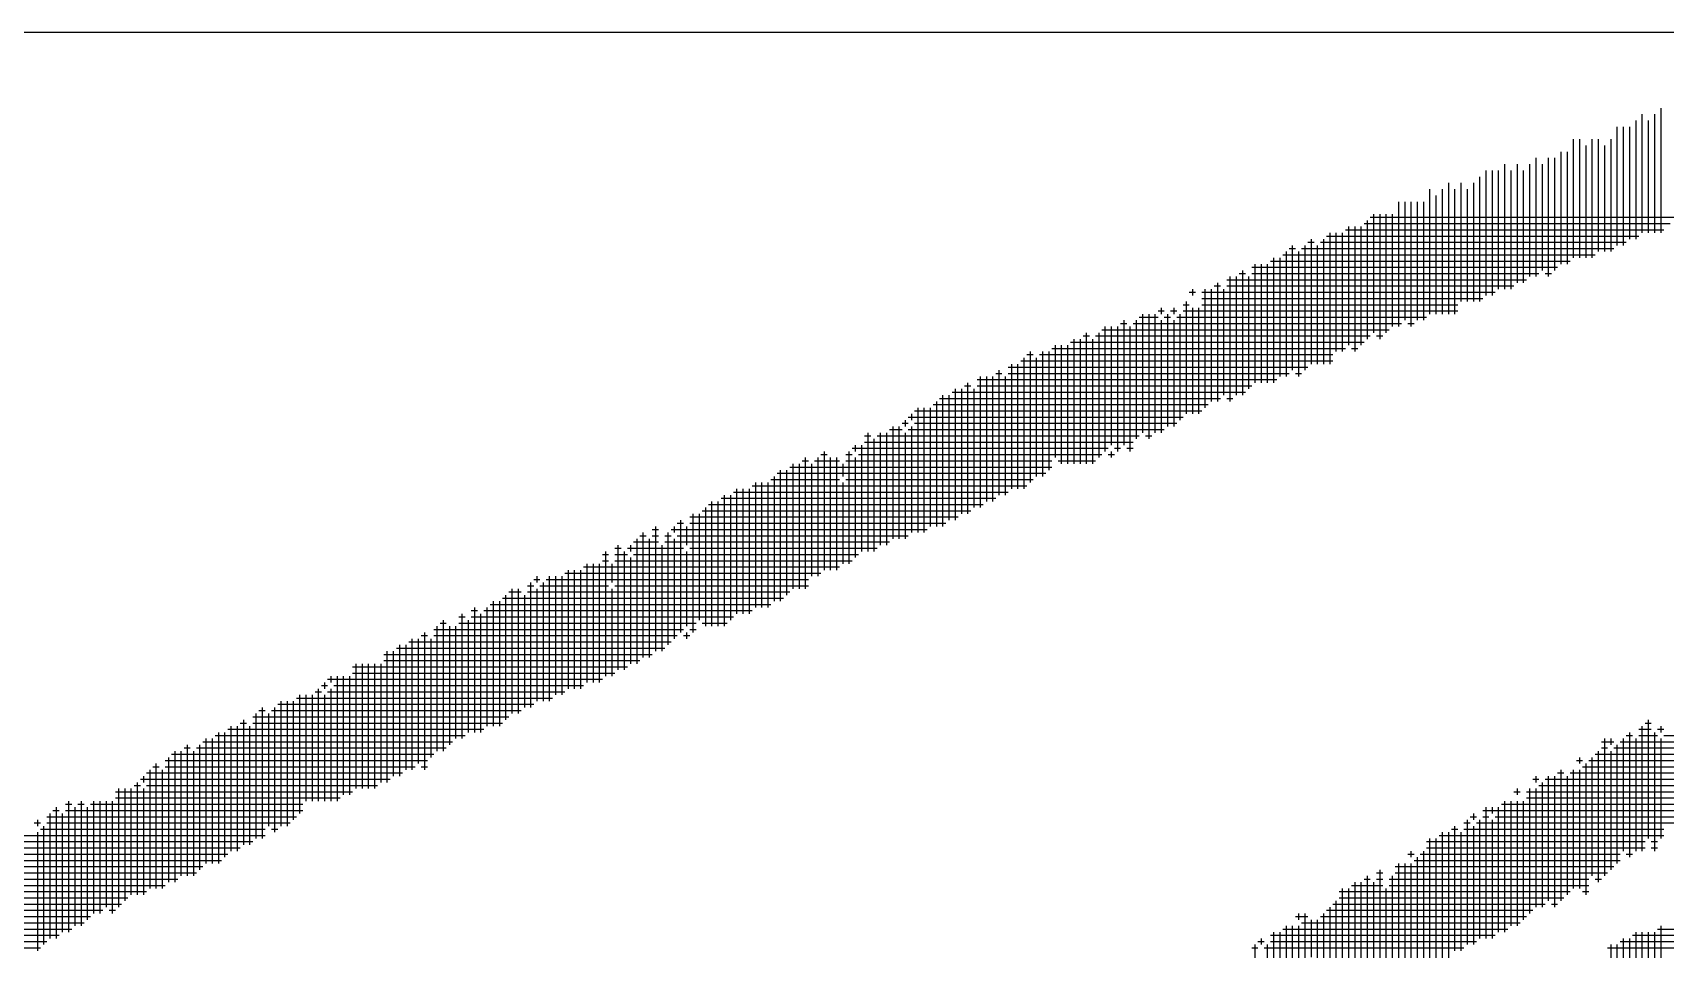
# Model space of a CAD drawing. Header units: feet. Extents: x 0 to 252300, y 0 to 178200.
# Drawn here: x 171608 to 172218, y 9257 to 9600 of the extents above; entities that cross this region are included whole.
import ezdxf
from ezdxf.enums import TextEntityAlignment as Align

# ---------------------------------------------------------------- set-up
doc = ezdxf.new("R2010")
doc.units = ezdxf.units.FT
doc.header["$LTSCALE"] = 3000
doc.header["$MEASUREMENT"] = 0
for name, color, linetype in [('CX-BORD', 3, 'CONTINUOUS'), ('CX-BORD-LIN1', 4, 'CONTINUOUS'), ('CX-BORD-LIN2', 3, 'CONTINUOUS'), ('CX-BORD-TEX2', 7, 'CONTINUOUS'), ('CX-BORD-TEX3', 6, 'CONTINUOUS')]:
    doc.layers.add(name, color=color, linetype=linetype)
doc.styles.add('TB_TEXT', font='')
doc.styles.add('TB_WBTXT', font='')
doc.styles.add('TB_WMTXT', font='')
doc.styles.get('TB_TEXT').set_extended_font_data('DotumChe')
doc.styles.get('TB_WBTXT').set_extended_font_data('Dotum')
doc.styles.get('TB_WMTXT').set_extended_font_data('DotumChe')

# ---------------------------------------------------------------- blocks, each defined once
blk = doc.blocks.new('CXBLKA1')
at = {"layer": 'CX-BORD-LIN2'}
blk.add_lwpolyline([(558, 12), (270, 12)], dxfattribs=at)
at = {"layer": 'CX-BORD-LIN1', "style": 'TB_TEXT'}
for tag, p in [('TR_RCON5', (342.3033, 33)), ('TR_RCON4', (342.3033, 27)), ('TR_RCON3', (342.3033, 21)), ('TR_RCON2', (342.3033, 15)), ('TR_RCON1', (342.3033, 9))]:
    blk.add_attdef(tag, text='', height=3.5, dxfattribs=at).set_placement(p, align=Align.MIDDLE_LEFT)
for tag, height, p in [('TR_DGN5', 3.5, (451.1185, 33)), ('TR_CHK5', 3.5, (491.1185, 33)), ('TR_RDAT5', 3.5, (317.5, 33)), ('TR_APP5', 3.5, (531.1185, 33)), ('TR_RNUM5', 3, (285.1051, 32.6366)), ('TR_DGN4', 3.5, (451.1185, 27)), ('TR_CHK4', 3.5, (491.1185, 27)), ('TR_RDAT4', 3.5, (317.5, 27)), ('TR_APP4', 3.5, (531.1185, 27)), ('TR_RNUM4', 3, (285.1051, 26.6366)), ('TR_DGN3', 3.5, (451.1185, 21)), ('TR_CHK3', 3.5, (491.1185, 21)), ('TR_RDAT3', 3.5, (317.5, 21)), ('TR_APP3', 3.5, (531.1185, 21)), ('TR_RNUM3', 3, (285.1051, 20.6366)), ('TR_DGN2', 3.5, (451.1185, 15)), ('TR_CHK2', 3.5, (491.1185, 15)), ('TR_RDAT2', 3.5, (317.5, 15)), ('TR_APP2', 3.5, (531.1185, 15)), ('TR_RNUM2', 3, (285.1051, 14.6366)), ('TR_DGN1', 3.5, (451.1185, 9)), ('TR_CHK1', 3.5, (491.1185, 9)), ('TR_RDAT1', 3.5, (317.5, 9)), ('TR_APP1', 3.5, (531.1185, 9)), ('TR_RNUM1', 3, (285.1051, 8.6366))]:
    blk.add_attdef(tag, text='', height=height, dxfattribs=at).set_placement(p, align=Align.MIDDLE_CENTER)
at = {"layer": 'CX-BORD-LIN2', "style": 'TB_TEXT'}
blk.add_attdef('TD_VERSION', text='', height=3, rotation=90, dxfattribs=at).set_placement((800.5, 48.0149), align=Align.MIDDLE_CENTER)
at = {"layer": 'CX-BORD-TEX2', "style": 'TB_WMTXT'}
for tag, height, p in [('TB_CNAME', 5, (15.3448, 531.8324)), ('TB_CSCOP', 4, (16.6346, 523.8324))]:
    blk.add_attdef(tag, text='', height=height, dxfattribs=at).set_placement(p, align=Align.BOTTOM_LEFT)
at = {"layer": 'CX-BORD-TEX2', "style": 'TB_WBTXT'}
for tag, height, p in [('TB_MTITIL', 10, (398, 533.3264)), ('TB_STITL', 7, (398, 518.3264))]:
    blk.add_attdef(tag, text='', height=height, dxfattribs=at).set_placement(p, align=Align.MIDDLE_CENTER)
at = {"layer": 'CX-BORD-TEX3', "style": 'TB_TEXT'}
for tag, height, p in [('TD_LNDST', 4.5, (215, 31.5)), ('TD_DSECT', 4.5, (605.5, 31.5)), ('TD_DDIST', 4.5, (654.5, 31.5)), ('TD_DNAME_TOP', 4.5, (755, 27.957)), ('TD_CSECT', 4.5, (605.5, 22.5)), ('TD_CDIST', 4.5, (654.5, 22.5)), ('TD_DNAME_MAIN', 4.5, (755, 21.4731)), ('TD_DNAME_BOT', 3, (755, 15.2489)), ('TD_HSCAL', 4.5, (620.8841, 13.7484)), ('TD_VSCAL', 4.5, (656.8615, 13.7484)), ('TD_CCOMP', 4.5, (215, 13.5927)), ('TD_CSTEP', 4.5, (250.744, 5.125)), ('TD_FIELD', 4.5, (180, 5.125)), ('TD_DWGNO', 4.5, (755, 5.0017)), ('TD_DWGCODE', 4.5, (637, 4.7908))]:
    blk.add_attdef(tag, text='', height=height, dxfattribs=at).set_placement(p, align=Align.MIDDLE_CENTER)
for tag, height, width, p in [('TD_DCOMP', 4.5, 0.95, (215, 22.5875)), ('TD_CNAME', 5, 0.78, (65, 7.5956))]:
    blk.add_attdef(tag, text='', height=height, dxfattribs=dict(at, width=width)).set_placement(p, align=Align.MIDDLE_CENTER)

msp = doc.modelspace()

# ---------------------------------------------------------------- linework, layer by layer
at = {"layer": 'CX-BORD-TEX2'}
for p, q in [((172216.06, 9571.83), (172216.06, 9525.18)), ((172206.73, 9567.17), (172206.73, 9522.84)), ((172209.06, 9569.5), (172209.06, 9525.18)), ((172211.39, 9567.17), (172211.39, 9525.18)), ((172213.72, 9569.5), (172213.72, 9525.18)), ((172183.4, 9560.17), (172183.4, 9515.85)), ((172185.73, 9560.17), (172185.73, 9515.85)), ((172190.4, 9560.17), (172190.4, 9515.85)), ((172192.73, 9560.17), (172192.73, 9518.18)), ((172197.4, 9560.17), (172197.4, 9518.18)), ((172199.73, 9564.83), (172199.73, 9520.51)), ((172202.06, 9564.83), (172202.06, 9520.51)), ((172204.39, 9564.83), (172204.39, 9522.84)), ((172169.4, 9553.17), (172169.4, 9508.85)), ((172174.07, 9553.17), (172174.07, 9508.85)), ((172176.4, 9553.17), (172176.4, 9511.18)), ((172178.73, 9555.5), (172178.73, 9513.51)), ((172181.07, 9555.5), (172181.07, 9513.51)), ((172188.06, 9557.84), (172188.06, 9515.85)), ((172195.06, 9557.84), (172195.06, 9518.18)), ((172150.74, 9548.5), (172150.74, 9501.85)), ((172153.07, 9548.5), (172153.07, 9501.85)), ((172155.4, 9548.5), (172155.4, 9504.18)), ((172157.74, 9550.84), (172157.74, 9504.18)), ((172160.07, 9548.5), (172160.07, 9504.18)), ((172162.4, 9550.84), (172162.4, 9506.51)), ((172164.74, 9548.5), (172164.74, 9506.51)), ((172167.07, 9550.84), (172167.07, 9508.85)), ((172171.73, 9550.84), (172171.73, 9511.18)), ((172129.74, 9541.51), (172129.74, 9494.85)), ((172134.41, 9541.51), (172134.41, 9494.85)), ((172136.74, 9543.84), (172136.74, 9494.85)), ((172139.08, 9541.51), (172139.08, 9494.85)), ((172141.41, 9543.84), (172141.41, 9499.52)), ((172143.74, 9541.51), (172143.74, 9499.52)), ((172146.07, 9543.84), (172146.07, 9499.52)), ((172148.41, 9546.17), (172148.41, 9499.52)), ((172118.08, 9536.84), (172118.08, 9490.18)), ((172120.41, 9536.84), (172120.41, 9492.52)), ((172122.75, 9536.84), (172122.75, 9490.18)), ((172125.08, 9536.84), (172125.08, 9492.52)), ((172127.41, 9536.84), (172127.41, 9492.52)), ((172132.08, 9539.17), (172132.08, 9494.85)), ((172105.25, 9528.68), (172219.56, 9528.68)), ((172106.42, 9529.84), (172106.42, 9485.52)), ((172107.58, 9531.01), (172228.89, 9531.01)), ((172108.75, 9532.17), (172108.75, 9487.85)), ((172111.08, 9532.17), (172111.08, 9485.52)), ((172113.41, 9532.17), (172113.41, 9487.85)), ((172115.75, 9532.17), (172115.75, 9490.18)), ((172085.42, 9522.84), (172085.42, 9476.19)), ((172090.09, 9522.84), (172090.09, 9476.19)), ((172091.25, 9524.01), (172207.89, 9524.01)), ((172092.42, 9525.18), (172092.42, 9476.19)), ((172094.75, 9525.18), (172094.75, 9480.85)), ((172097.08, 9525.18), (172097.08, 9480.85)), ((172098.25, 9526.34), (172217.22, 9526.34)), ((172099.42, 9527.51), (172099.42, 9483.19)), ((172101.75, 9527.51), (172101.75, 9480.85)), ((172104.08, 9527.51), (172104.08, 9483.19)), ((172074.92, 9517.01), (172191.56, 9517.01)), ((172076.09, 9518.18), (172076.09, 9471.52)), ((172077.26, 9519.34), (172079.59, 9519.34)), ((172078.42, 9520.51), (172078.42, 9473.85)), ((172080.76, 9518.18), (172080.76, 9471.52)), ((172081.92, 9519.34), (172198.56, 9519.34)), ((172083.09, 9520.51), (172083.09, 9473.85)), ((172084.25, 9521.68), (172086.59, 9521.68)), ((172087.75, 9520.51), (172087.75, 9476.19)), ((172088.92, 9521.68), (172203.23, 9521.68)), ((172059.76, 9511.18), (172059.76, 9464.52)), ((172063.26, 9512.35), (172177.57, 9512.35)), ((172064.43, 9513.51), (172064.43, 9469.19)), ((172066.76, 9513.51), (172066.76, 9469.19)), ((172069.09, 9513.51), (172069.09, 9469.19)), ((172070.26, 9514.68), (172182.23, 9514.68)), ((172071.42, 9515.85), (172071.42, 9469.19)), ((172073.76, 9515.85), (172073.76, 9471.52)), ((172049.26, 9505.35), (172051.6, 9505.35)), ((172050.43, 9506.51), (172050.43, 9462.19)), ((172053.93, 9507.68), (172165.9, 9507.68)), ((172053.93, 9505.35), (172161.24, 9505.35)), ((172055.09, 9508.85), (172055.09, 9462.19)), ((172057.43, 9508.85), (172057.43, 9464.52)), ((172058.59, 9510.01), (172060.93, 9510.01)), ((172062.09, 9508.85), (172062.09, 9466.86)), ((172063.26, 9510.01), (172170.57, 9510.01)), ((172172.9, 9510.01), (172175.23, 9510.01)), ((172037.6, 9498.35), (172039.93, 9498.35)), ((172038.76, 9499.52), (172038.76, 9457.53)), ((172039.93, 9503.01), (172042.26, 9503.01)), ((172041.1, 9504.18), (172041.1, 9501.85)), ((172044.6, 9503.01), (172154.24, 9503.01)), ((172044.6, 9500.68), (172149.57, 9500.68)), ((172044.6, 9498.35), (172140.24, 9498.35)), ((172045.76, 9504.18), (172045.76, 9459.86)), ((172048.1, 9504.18), (172048.1, 9462.19)), ((172052.76, 9504.18), (172052.76, 9464.52)), ((172015.44, 9492.52), (172015.44, 9445.86)), ((172020.1, 9492.52), (172020.1, 9448.19)), ((172021.27, 9493.68), (172028.27, 9493.68)), ((172022.44, 9494.85), (172022.44, 9450.53)), ((172024.77, 9494.85), (172024.77, 9448.19)), ((172027.1, 9494.85), (172027.1, 9450.53)), ((172028.27, 9496.02), (172030.6, 9496.02)), ((172029.43, 9497.18), (172029.43, 9494.85)), ((172029.43, 9492.52), (172029.43, 9450.53)), ((172030.6, 9493.68), (172032.93, 9493.68)), ((172031.77, 9494.85), (172031.77, 9452.86)), ((172032.93, 9496.02), (172035.27, 9496.02)), ((172034.1, 9497.18), (172034.1, 9494.85)), ((172034.1, 9492.52), (172034.1, 9452.86)), ((172035.27, 9493.68), (172128.58, 9493.68)), ((172036.43, 9494.85), (172036.43, 9455.19)), ((172037.6, 9496.02), (172140.24, 9496.02)), ((172041.1, 9497.18), (172041.1, 9457.53)), ((172043.43, 9497.18), (172043.43, 9457.53)), ((172000.27, 9486.69), (172002.61, 9486.69)), ((172001.44, 9487.85), (172001.44, 9438.86)), ((172004.94, 9486.69), (172107.58, 9486.69)), ((172006.11, 9487.85), (172006.11, 9441.2)), ((172007.27, 9489.02), (172114.58, 9489.02)), ((172008.44, 9490.18), (172008.44, 9443.53)), ((172010.77, 9490.18), (172010.77, 9445.86)), ((172013.1, 9490.18), (172013.1, 9443.53)), ((172014.27, 9491.35), (172016.6, 9491.35)), ((172017.77, 9490.18), (172017.77, 9443.53)), ((172018.94, 9491.35), (172119.25, 9491.35)), ((172109.92, 9486.69), (172112.25, 9486.69)), ((172121.58, 9491.35), (172123.91, 9491.35)), ((171980.44, 9480.85), (171980.44, 9431.86)), ((171985.11, 9480.85), (171985.11, 9434.2)), ((171987.44, 9480.85), (171987.44, 9436.53)), ((171988.61, 9482.02), (172098.25, 9482.02)), ((171989.78, 9483.19), (171989.78, 9441.2)), ((171992.11, 9483.19), (171992.11, 9438.86)), ((171994.44, 9483.19), (171994.44, 9438.86)), ((171995.61, 9484.35), (172105.25, 9484.35)), ((171996.77, 9485.52), (171996.77, 9438.86)), ((171999.11, 9485.52), (171999.11, 9438.86)), ((172003.77, 9485.52), (172003.77, 9438.86)), ((172100.58, 9482.02), (172102.92, 9482.02)), ((171968.78, 9473.85), (171968.78, 9427.2)), ((171972.28, 9475.02), (172084.25, 9475.02)), ((171973.45, 9476.19), (171973.45, 9429.53)), ((171975.78, 9476.19), (171975.78, 9429.53)), ((171976.95, 9477.35), (172093.59, 9477.35)), ((171978.11, 9478.52), (171978.11, 9429.53)), ((171979.28, 9479.69), (171981.61, 9479.69)), ((171982.78, 9478.52), (171982.78, 9434.2)), ((171983.94, 9479.69), (172093.59, 9479.69)), ((171955.95, 9468.02), (171958.28, 9468.02)), ((171957.12, 9469.19), (171957.12, 9420.2)), ((171960.62, 9470.36), (172072.59, 9470.36)), ((171960.62, 9468.02), (172063.26, 9468.02)), ((171961.78, 9471.52), (171961.78, 9422.53)), ((171964.12, 9471.52), (171964.12, 9424.87)), ((171966.45, 9471.52), (171966.45, 9424.87)), ((171967.61, 9472.69), (171969.95, 9472.69)), ((171971.11, 9471.52), (171971.11, 9427.2)), ((171972.28, 9472.69), (172077.26, 9472.69)), ((172079.59, 9472.69), (172081.92, 9472.69)), ((171945.45, 9462.19), (171945.45, 9415.53)), ((171946.62, 9463.36), (172051.6, 9463.36)), ((171947.79, 9464.52), (171947.79, 9415.53)), ((171950.12, 9464.52), (171950.12, 9417.87)), ((171951.28, 9465.69), (172060.93, 9465.69)), ((171952.45, 9466.86), (171952.45, 9417.87)), ((171954.78, 9466.86), (171954.78, 9420.2)), ((171959.45, 9466.86), (171959.45, 9422.53)), ((172053.93, 9463.36), (172056.26, 9463.36)), ((171934.96, 9456.36), (172037.6, 9456.36)), ((171936.12, 9457.53), (171936.12, 9455.19)), ((171937.29, 9458.69), (172044.6, 9458.69)), ((171938.45, 9459.86), (171938.45, 9413.2)), ((171940.79, 9459.86), (171940.79, 9413.2)), ((171943.12, 9459.86), (171943.12, 9415.53)), ((171944.29, 9461.02), (172046.93, 9461.02)), ((171918.63, 9449.36), (171920.96, 9449.36)), ((171919.79, 9450.53), (171919.79, 9406.2)), ((171923.29, 9449.36), (172021.27, 9449.36)), ((171924.46, 9450.53), (171924.46, 9408.54)), ((171926.79, 9450.53), (171926.79, 9408.54)), ((171927.96, 9451.69), (171932.62, 9451.69)), ((171929.12, 9452.86), (171929.12, 9410.87)), ((171931.46, 9452.86), (171931.46, 9410.87)), ((171932.62, 9454.03), (171934.96, 9454.03)), ((171933.79, 9455.19), (171933.79, 9452.86)), ((171933.79, 9450.53), (171933.79, 9410.87)), ((171934.96, 9451.69), (172030.6, 9451.69)), ((171936.12, 9452.86), (171936.12, 9413.2)), ((171937.29, 9454.03), (172035.27, 9454.03)), ((172023.6, 9449.36), (172025.93, 9449.36)), ((171903.46, 9443.53), (171903.46, 9399.21)), ((171912.79, 9443.53), (171912.79, 9401.54)), ((171913.96, 9444.69), (172009.6, 9444.69)), ((171915.13, 9445.86), (171915.13, 9443.53)), ((171917.46, 9445.86), (171917.46, 9406.2)), ((171918.63, 9447.03), (172018.94, 9447.03)), ((171922.12, 9448.19), (171922.12, 9406.2)), ((172010.77, 9443.53), (172010.77, 9441.2)), ((172011.94, 9444.69), (172014.27, 9444.69)), ((172016.6, 9444.69), (172018.94, 9444.69)), ((171890.63, 9437.7), (171988.61, 9437.7)), ((171891.8, 9438.86), (171891.8, 9392.21)), ((171894.13, 9438.86), (171894.13, 9392.21)), ((171895.3, 9440.03), (171897.63, 9440.03)), ((171896.46, 9441.2), (171896.46, 9392.21)), ((171898.8, 9438.86), (171898.8, 9396.87)), ((171899.96, 9440.03), (171909.29, 9440.03)), ((171901.13, 9441.2), (171901.13, 9396.87)), ((171902.3, 9442.36), (171904.63, 9442.36)), ((171905.8, 9441.2), (171905.8, 9399.21)), ((171908.13, 9441.2), (171908.13, 9399.21)), ((171910.46, 9438.86), (171910.46, 9434.2)), ((171911.63, 9442.36), (171913.96, 9442.36)), ((171911.63, 9440.03), (171988.61, 9440.03)), ((171915.13, 9441.2), (171915.13, 9403.87)), ((171916.29, 9442.36), (172007.27, 9442.36)), ((171990.94, 9440.03), (172004.94, 9440.03)), ((172009.6, 9442.36), (172011.94, 9442.36)), ((171877.8, 9431.86), (171877.8, 9385.21)), ((171880.13, 9431.86), (171880.13, 9385.21)), ((171882.47, 9431.86), (171882.47, 9385.21)), ((171883.63, 9433.03), (171909.29, 9433.03)), ((171884.8, 9434.2), (171884.8, 9387.54)), ((171885.97, 9435.36), (171986.28, 9435.36)), ((171887.13, 9436.53), (171887.13, 9387.54)), ((171889.47, 9436.53), (171889.47, 9389.87)), ((171910.46, 9431.86), (171910.46, 9401.54)), ((171911.63, 9433.03), (171981.61, 9433.03)), ((171864.97, 9426.03), (171967.61, 9426.03)), ((171866.14, 9427.2), (171866.14, 9378.21)), ((171868.47, 9427.2), (171868.47, 9380.54)), ((171869.64, 9428.37), (171972.28, 9428.37)), ((171870.8, 9429.53), (171870.8, 9382.88)), ((171873.14, 9429.53), (171873.14, 9382.88)), ((171875.47, 9429.53), (171875.47, 9382.88)), ((171876.64, 9430.7), (171979.28, 9430.7)), ((171853.31, 9419.03), (171953.62, 9419.03)), ((171854.47, 9420.2), (171854.47, 9375.88)), ((171856.81, 9420.2), (171856.81, 9380.54)), ((171857.97, 9421.37), (171958.28, 9421.37)), ((171859.14, 9422.53), (171859.14, 9378.21)), ((171860.31, 9423.7), (171962.95, 9423.7)), ((171861.47, 9424.87), (171861.47, 9378.21)), ((171863.8, 9424.87), (171863.8, 9378.21)), ((171835.81, 9413.2), (171835.81, 9366.55)), ((171839.31, 9414.37), (171841.64, 9414.37)), ((171840.48, 9415.53), (171840.48, 9368.88)), ((171845.14, 9413.2), (171845.14, 9371.21)), ((171846.31, 9414.37), (171941.95, 9414.37)), ((171847.48, 9415.53), (171847.48, 9413.2)), ((171848.64, 9416.7), (171850.97, 9416.7)), ((171849.81, 9417.87), (171849.81, 9375.88)), ((171852.14, 9415.53), (171852.14, 9408.54)), ((171853.31, 9416.7), (171948.95, 9416.7)), ((171825.31, 9407.37), (171827.65, 9407.37)), ((171826.48, 9408.54), (171826.48, 9361.88)), ((171829.98, 9407.37), (171850.97, 9407.37)), ((171831.15, 9408.54), (171831.15, 9406.2)), ((171832.31, 9409.7), (171841.64, 9409.7)), ((171833.48, 9410.87), (171833.48, 9364.21)), ((171834.64, 9412.04), (171836.98, 9412.04)), ((171838.14, 9410.87), (171838.14, 9366.55)), ((171839.31, 9412.04), (171841.64, 9412.04)), ((171842.81, 9408.54), (171842.81, 9368.88)), ((171843.98, 9412.04), (171846.31, 9412.04)), ((171843.98, 9409.7), (171927.96, 9409.7)), ((171847.48, 9410.87), (171847.48, 9373.54)), ((171848.64, 9412.04), (171934.96, 9412.04)), ((171853.31, 9407.37), (171923.29, 9407.37)), ((171814.82, 9401.54), (171814.82, 9357.21)), ((171817.15, 9401.54), (171817.15, 9357.21)), ((171819.48, 9401.54), (171819.48, 9357.21)), ((171820.65, 9405.04), (171822.98, 9405.04)), ((171820.65, 9402.7), (171822.98, 9402.7)), ((171821.81, 9406.2), (171821.81, 9359.55)), ((171824.15, 9401.54), (171824.15, 9394.54)), ((171825.31, 9405.04), (171829.98, 9405.04)), ((171825.31, 9402.7), (171913.96, 9402.7)), ((171828.81, 9406.2), (171828.81, 9361.88)), ((171831.15, 9403.87), (171831.15, 9364.21)), ((171832.31, 9405.04), (171916.29, 9405.04)), ((171852.14, 9406.2), (171852.14, 9378.21)), ((171793.82, 9394.54), (171793.82, 9347.88)), ((171794.99, 9395.71), (171797.32, 9395.71)), ((171796.15, 9396.87), (171796.15, 9394.54)), ((171798.49, 9394.54), (171798.49, 9350.22)), ((171799.65, 9395.71), (171897.63, 9395.71)), ((171800.82, 9396.87), (171800.82, 9350.22)), ((171803.15, 9396.87), (171803.15, 9352.55)), ((171805.48, 9396.87), (171805.48, 9352.55)), ((171806.65, 9398.04), (171902.3, 9398.04)), ((171807.82, 9399.21), (171807.82, 9354.88)), ((171810.15, 9399.21), (171810.15, 9354.88)), ((171812.48, 9399.21), (171812.48, 9354.88)), ((171813.65, 9400.37), (171909.29, 9400.37)), ((171783.32, 9388.71), (171888.3, 9388.71)), ((171784.49, 9389.87), (171784.49, 9343.22)), ((171785.66, 9391.04), (171790.32, 9391.04)), ((171786.82, 9392.21), (171786.82, 9345.55)), ((171789.16, 9392.21), (171789.16, 9345.55)), ((171791.49, 9389.87), (171791.49, 9347.88)), ((171792.65, 9393.37), (171794.99, 9393.37)), ((171792.65, 9391.04), (171890.63, 9391.04)), ((171796.15, 9392.21), (171796.15, 9350.22)), ((171797.32, 9393.37), (171822.98, 9393.37)), ((171824.15, 9392.21), (171824.15, 9359.55)), ((171825.31, 9393.37), (171897.63, 9393.37)), ((171768.16, 9382.88), (171768.16, 9336.22)), ((171771.66, 9384.04), (171773.99, 9384.04)), ((171772.83, 9385.21), (171772.83, 9338.55)), ((171775.16, 9382.88), (171775.16, 9338.55)), ((171776.32, 9384.04), (171876.64, 9384.04)), ((171777.49, 9385.21), (171777.49, 9340.89)), ((171778.66, 9386.37), (171883.63, 9386.37)), ((171779.82, 9387.54), (171779.82, 9340.89)), ((171782.16, 9387.54), (171782.16, 9340.89)), ((171757.66, 9377.04), (171850.97, 9377.04)), ((171758.83, 9378.21), (171758.83, 9331.55)), ((171760, 9379.38), (171762.33, 9379.38)), ((171761.16, 9380.54), (171761.16, 9331.55)), ((171763.49, 9378.21), (171763.49, 9333.89)), ((171765.83, 9378.21), (171765.83, 9336.22)), ((171766.99, 9381.71), (171769.33, 9381.71)), ((171766.99, 9379.38), (171855.64, 9379.38)), ((171770.49, 9380.54), (171770.49, 9338.55)), ((171771.66, 9381.71), (171869.64, 9381.71)), ((171853.31, 9377.04), (171855.64, 9377.04)), ((171857.97, 9379.38), (171867.3, 9379.38)), ((171743.67, 9370.05), (171843.98, 9370.05)), ((171744.83, 9371.21), (171744.83, 9322.22)), ((171747.16, 9371.21), (171747.16, 9324.56)), ((171748.33, 9372.38), (171846.31, 9372.38)), ((171749.5, 9373.54), (171749.5, 9324.56)), ((171751.83, 9373.54), (171751.83, 9326.89)), ((171753, 9374.71), (171755.33, 9374.71)), ((171754.16, 9375.88), (171754.16, 9324.56)), ((171756.5, 9373.54), (171756.5, 9329.22)), ((171757.66, 9374.71), (171848.64, 9374.71)), ((171850.97, 9374.71), (171853.31, 9374.71)), ((171852.14, 9375.88), (171852.14, 9373.54)), ((171728.5, 9364.21), (171728.5, 9317.56)), ((171730.84, 9364.21), (171730.84, 9317.56)), ((171733.17, 9364.21), (171733.17, 9317.56)), ((171735.5, 9364.21), (171735.5, 9317.56)), ((171737.83, 9364.21), (171737.83, 9319.89)), ((171739, 9367.71), (171839.31, 9367.71)), ((171739, 9365.38), (171834.64, 9365.38)), ((171740.17, 9368.88), (171740.17, 9319.89)), ((171742.5, 9368.88), (171742.5, 9322.22)), ((171718, 9358.38), (171820.65, 9358.38)), ((171719.17, 9359.55), (171719.17, 9357.21)), ((171721.5, 9359.55), (171721.5, 9312.89)), ((171723.84, 9359.55), (171723.84, 9315.22)), ((171726.17, 9359.55), (171726.17, 9315.22)), ((171727.34, 9363.05), (171829.98, 9363.05)), ((171727.34, 9360.71), (171825.31, 9360.71)), ((171707.51, 9352.55), (171707.51, 9308.23)), ((171709.84, 9352.55), (171709.84, 9312.89)), ((171712.17, 9352.55), (171712.17, 9312.89)), ((171713.34, 9353.72), (171715.67, 9353.72)), ((171714.51, 9354.88), (171714.51, 9312.89)), ((171715.67, 9356.05), (171718, 9356.05)), ((171716.84, 9357.21), (171716.84, 9354.88)), ((171716.84, 9352.55), (171716.84, 9312.89)), ((171718, 9353.72), (171806.65, 9353.72)), ((171719.17, 9354.88), (171719.17, 9312.89)), ((171720.34, 9356.05), (171813.65, 9356.05)), ((171692.34, 9346.72), (171694.68, 9346.72)), ((171693.51, 9347.88), (171693.51, 9298.89)), ((171697.01, 9346.72), (171790.32, 9346.72)), ((171698.18, 9347.88), (171698.18, 9301.23)), ((171699.34, 9349.05), (171794.99, 9349.05)), ((171700.51, 9350.22), (171700.51, 9303.56)), ((171702.84, 9350.22), (171702.84, 9303.56)), ((171705.17, 9350.22), (171705.17, 9305.89)), ((171706.34, 9351.38), (171801.99, 9351.38)), ((171680.68, 9339.72), (171776.32, 9339.72)), ((171681.85, 9340.89), (171681.85, 9294.23)), ((171684.18, 9340.89), (171684.18, 9294.23)), ((171685.35, 9342.05), (171687.68, 9342.05)), ((171686.51, 9343.22), (171686.51, 9296.56)), ((171688.84, 9340.89), (171688.84, 9296.56)), ((171690.01, 9344.38), (171785.66, 9344.38)), ((171690.01, 9342.05), (171783.32, 9342.05)), ((171691.18, 9345.55), (171691.18, 9298.89)), ((171695.84, 9345.55), (171695.84, 9303.56)), ((172207.89, 9339.72), (172212.56, 9339.72)), ((172209.06, 9340.89), (172209.06, 9294.23)), ((172210.23, 9342.05), (172212.56, 9342.05)), ((172211.39, 9343.22), (172211.39, 9298.89)), ((172214.89, 9339.72), (172217.22, 9339.72)), ((172216.06, 9340.89), (172216.06, 9338.55)), ((171665.52, 9333.89), (171665.52, 9284.9)), ((171670.18, 9333.89), (171670.18, 9287.23)), ((171671.35, 9335.05), (171764.66, 9335.05)), ((171672.52, 9336.22), (171672.52, 9289.56)), ((171674.85, 9336.22), (171674.85, 9289.56)), ((171676.01, 9337.39), (171769.33, 9337.39)), ((171677.18, 9338.55), (171677.18, 9289.56)), ((171679.51, 9338.55), (171679.51, 9291.9)), ((172193.9, 9335.05), (172198.56, 9335.05)), ((172195.06, 9336.22), (172195.06, 9284.9)), ((172197.4, 9336.22), (172197.4, 9333.89)), ((172199.73, 9333.89), (172199.73, 9289.56)), ((172200.89, 9335.05), (172275.54, 9335.05)), ((172202.06, 9336.22), (172202.06, 9294.23)), ((172203.23, 9337.39), (172205.56, 9337.39)), ((172204.39, 9338.55), (172204.39, 9291.9)), ((172206.73, 9336.22), (172206.73, 9294.23)), ((172207.89, 9337.39), (172214.89, 9337.39)), ((172213.72, 9338.55), (172213.72, 9294.23)), ((172216.06, 9336.22), (172216.06, 9298.89)), ((172217.22, 9337.39), (172280.21, 9337.39)), ((171657.35, 9328.05), (171755.33, 9328.05)), ((171658.52, 9329.22), (171658.52, 9282.57)), ((171659.68, 9330.39), (171757.66, 9330.39)), ((171660.85, 9331.55), (171660.85, 9282.57)), ((171663.18, 9331.55), (171663.18, 9284.9)), ((171664.35, 9332.72), (171666.68, 9332.72)), ((171667.85, 9331.55), (171667.85, 9284.9)), ((171669.02, 9332.72), (171762.33, 9332.72)), ((172184.56, 9328.05), (172186.9, 9328.05)), ((172185.73, 9329.22), (172185.73, 9326.89)), ((172189.23, 9328.05), (172270.88, 9328.05)), ((172190.4, 9329.22), (172190.4, 9284.9)), ((172191.56, 9330.39), (172268.55, 9330.39)), ((172192.73, 9331.55), (172192.73, 9282.57)), ((172193.9, 9332.72), (172196.23, 9332.72)), ((172197.4, 9331.55), (172197.4, 9287.23)), ((172198.56, 9332.72), (172275.54, 9332.72)), ((171649.19, 9322.22), (171649.19, 9319.89)), ((171650.35, 9323.39), (171746, 9323.39)), ((171651.52, 9324.56), (171651.52, 9280.23)), ((171652.69, 9325.72), (171655.02, 9325.72)), ((171653.85, 9326.89), (171653.85, 9280.23)), ((171656.19, 9324.56), (171656.19, 9280.23)), ((171657.35, 9325.72), (171750.66, 9325.72)), ((171753, 9325.72), (171755.33, 9325.72)), ((172169.4, 9322.22), (172169.4, 9319.89)), ((172174.07, 9322.22), (172174.07, 9275.57)), ((172176.4, 9322.22), (172176.4, 9273.23)), ((172177.57, 9323.39), (172179.9, 9323.39)), ((172178.73, 9324.56), (172178.73, 9275.57)), ((172181.07, 9322.22), (172181.07, 9277.9)), ((172182.23, 9323.39), (172259.21, 9323.39)), ((172183.4, 9324.56), (172183.4, 9280.23)), ((172185.73, 9324.56), (172185.73, 9280.23)), ((172186.9, 9325.72), (172261.55, 9325.72)), ((172188.06, 9326.89), (172188.06, 9277.9)), ((171638.69, 9316.39), (171727.34, 9316.39)), ((171639.86, 9317.56), (171639.86, 9273.23)), ((171642.19, 9317.56), (171642.19, 9275.57)), ((171644.52, 9317.56), (171644.52, 9277.9)), ((171645.69, 9318.72), (171648.02, 9318.72)), ((171646.85, 9319.89), (171646.85, 9277.9)), ((171648.02, 9321.06), (171741.33, 9321.06)), ((171649.19, 9317.56), (171649.19, 9277.9)), ((171650.35, 9318.72), (171736.67, 9318.72)), ((172161.24, 9316.39), (172163.57, 9316.39)), ((172162.4, 9317.56), (172162.4, 9315.22)), ((172165.9, 9316.39), (172249.88, 9316.39)), ((172167.07, 9317.56), (172167.07, 9270.9)), ((172168.24, 9321.06), (172170.57, 9321.06)), ((172169.4, 9317.56), (172169.4, 9273.23)), ((172170.57, 9318.72), (172249.88, 9318.72)), ((172171.73, 9319.89), (172171.73, 9273.23)), ((172172.9, 9321.06), (172254.55, 9321.06)), ((171615.36, 9309.39), (171617.69, 9309.39)), ((171616.53, 9310.56), (171616.53, 9261.57)), ((171620.03, 9311.73), (171622.36, 9311.73)), ((171620.03, 9309.39), (171708.67, 9309.39)), ((171621.19, 9312.89), (171621.19, 9263.9)), ((171623.53, 9310.56), (171623.53, 9266.24)), ((171624.69, 9311.73), (171627.03, 9311.73)), ((171625.86, 9312.89), (171625.86, 9266.24)), ((171628.19, 9310.56), (171628.19, 9268.57)), ((171629.36, 9311.73), (171708.67, 9311.73)), ((171630.52, 9312.89), (171630.52, 9270.9)), ((171632.86, 9312.89), (171632.86, 9270.9)), ((171635.19, 9312.89), (171635.19, 9273.23)), ((171637.52, 9312.89), (171637.52, 9270.9)), ((171638.69, 9314.06), (171722.67, 9314.06)), ((172149.57, 9309.39), (172240.55, 9309.39)), ((172150.74, 9310.56), (172150.74, 9261.57)), ((172153.07, 9310.56), (172153.07, 9308.23)), ((172155.4, 9310.56), (172155.4, 9263.9)), ((172156.57, 9311.73), (172238.22, 9311.73)), ((172157.74, 9312.89), (172157.74, 9263.9)), ((172160.07, 9312.89), (172160.07, 9266.24)), ((172162.4, 9312.89), (172162.4, 9266.24)), ((172164.74, 9312.89), (172164.74, 9268.57)), ((172165.9, 9314.06), (172240.55, 9314.06)), ((171608.36, 9304.73), (171610.7, 9304.73)), ((171609.53, 9305.89), (171609.53, 9303.56)), ((171611.86, 9303.56), (171611.86, 9259.24)), ((171613.03, 9307.06), (171706.34, 9307.06)), ((171613.03, 9304.73), (171704.01, 9304.73)), ((171614.2, 9308.23), (171614.2, 9261.57)), ((171618.86, 9308.23), (171618.86, 9263.9)), ((172139.08, 9303.56), (172139.08, 9256.9)), ((172142.57, 9304.73), (172144.91, 9304.73)), ((172143.74, 9305.89), (172143.74, 9259.24)), ((172144.91, 9307.06), (172147.24, 9307.06)), ((172146.07, 9308.23), (172146.07, 9305.89)), ((172146.07, 9303.56), (172146.07, 9259.24)), ((172147.24, 9304.73), (172221.89, 9304.73)), ((172148.41, 9305.89), (172148.41, 9261.57)), ((172149.57, 9307.06), (172151.91, 9307.06)), ((172153.07, 9305.89), (172153.07, 9261.57)), ((172154.24, 9307.06), (172235.89, 9307.06)), ((171594.37, 9297.73), (171690.01, 9297.73)), ((171601.36, 9300.06), (171694.68, 9300.06)), ((171609.53, 9301.23), (171609.53, 9256.9)), ((171610.7, 9302.39), (171694.68, 9302.39)), ((171697.01, 9302.39), (171699.34, 9302.39)), ((172128.58, 9297.73), (172210.23, 9297.73)), ((172129.74, 9298.89), (172129.74, 9247.57)), ((172132.08, 9298.89), (172132.08, 9252.24)), ((172133.24, 9300.06), (172217.22, 9300.06)), ((172134.41, 9301.23), (172134.41, 9252.24)), ((172136.74, 9301.23), (172136.74, 9252.24)), ((172137.91, 9302.39), (172140.24, 9302.39)), ((172141.41, 9301.23), (172141.41, 9256.9)), ((172142.57, 9302.39), (172217.22, 9302.39)), ((172212.56, 9297.73), (172214.89, 9297.73)), ((171585.04, 9290.73), (171678.35, 9290.73)), ((171587.37, 9293.06), (171680.68, 9293.06)), ((171592.03, 9295.4), (171685.35, 9295.4)), ((172121.58, 9293.06), (172123.91, 9293.06)), ((172122.75, 9294.23), (172122.75, 9291.9)), ((172123.91, 9290.73), (172200.89, 9290.73)), ((172125.08, 9291.9), (172125.08, 9247.57)), ((172126.24, 9293.06), (172200.89, 9293.06)), ((172127.41, 9294.23), (172127.41, 9247.57)), ((172128.58, 9295.4), (172210.23, 9295.4)), ((172203.23, 9293.06), (172205.56, 9293.06)), ((172212.56, 9295.4), (172214.89, 9295.4)), ((171571.04, 9286.06), (171669.02, 9286.06)), ((171575.7, 9288.4), (171671.35, 9288.4)), ((172106.42, 9284.9), (172106.42, 9233.58)), ((172109.92, 9286.06), (172112.25, 9286.06)), ((172111.08, 9287.23), (172111.08, 9238.24)), ((172115.75, 9284.9), (172115.75, 9240.57)), ((172116.91, 9288.4), (172198.56, 9288.4)), ((172116.91, 9286.06), (172196.23, 9286.06)), ((172118.08, 9289.56), (172118.08, 9242.91)), ((172120.41, 9289.56), (172120.41, 9242.91)), ((172122.75, 9289.56), (172122.75, 9242.91)), ((171557.04, 9279.07), (171650.35, 9279.07)), ((171564.04, 9283.73), (171662.02, 9283.73)), ((171564.04, 9281.4), (171657.35, 9281.4)), ((172095.92, 9279.07), (172182.23, 9279.07)), ((172097.08, 9280.23), (172097.08, 9231.24)), ((172099.42, 9280.23), (172099.42, 9228.91)), ((172100.58, 9281.4), (172112.25, 9281.4)), ((172101.75, 9282.57), (172101.75, 9233.58)), ((172104.08, 9282.57), (172104.08, 9233.58)), ((172105.25, 9283.73), (172107.58, 9283.73)), ((172108.75, 9282.57), (172108.75, 9235.91)), ((172109.92, 9283.73), (172112.25, 9283.73)), ((172113.41, 9280.23), (172113.41, 9238.24)), ((172114.58, 9283.73), (172189.23, 9283.73)), ((172114.58, 9281.4), (172189.23, 9281.4)), ((172186.9, 9279.07), (172189.23, 9279.07)), ((172191.56, 9283.73), (172193.9, 9283.73)), ((171545.38, 9274.4), (171641.02, 9274.4)), ((171550.04, 9276.73), (171643.36, 9276.73)), ((172092.42, 9273.23), (172092.42, 9226.58)), ((172093.59, 9274.4), (172172.9, 9274.4)), ((172094.75, 9275.57), (172094.75, 9228.91)), ((172095.92, 9276.73), (172179.9, 9276.73)), ((172175.23, 9274.4), (172177.57, 9274.4)), ((171503.39, 9269.73), (171629.36, 9269.73)), ((171503.39, 9267.4), (171627.03, 9267.4)), ((171543.04, 9272.07), (171634.02, 9272.07)), ((171636.36, 9272.07), (171638.69, 9272.07)), ((172079.59, 9269.73), (172084.25, 9269.73)), ((172080.76, 9270.9), (172080.76, 9268.57)), ((172081.92, 9267.4), (172163.57, 9267.4)), ((172083.09, 9270.9), (172083.09, 9217.25)), ((172085.42, 9268.57), (172085.42, 9254.57)), ((172087.75, 9268.57), (172087.75, 9224.25)), ((172088.92, 9269.73), (172165.9, 9269.73)), ((172090.09, 9270.9), (172090.09, 9224.25)), ((172091.25, 9272.07), (172168.24, 9272.07)), ((171508.05, 9265.07), (171622.36, 9265.07)), ((171510.39, 9262.74), (171617.69, 9262.74)), ((171512.72, 9260.4), (171613.03, 9260.4)), ((172065.59, 9260.4), (172067.92, 9260.4)), ((172066.76, 9261.57), (172066.76, 9259.24)), ((172070.26, 9262.74), (172154.24, 9262.74)), ((172070.26, 9260.4), (172147.24, 9260.4)), ((172071.42, 9263.9), (172071.42, 9214.91)), ((172073.76, 9263.9), (172073.76, 9214.91)), ((172074.92, 9265.07), (172158.9, 9265.07)), ((172076.09, 9266.24), (172076.09, 9217.25)), ((172078.42, 9266.24), (172078.42, 9217.25)), ((172080.76, 9266.24), (172080.76, 9219.58)), ((172200.89, 9260.4), (172294.21, 9260.4)), ((172202.06, 9261.57), (172202.06, 9210.25)), ((172204.39, 9261.57), (172204.39, 9210.25)), ((172205.56, 9262.74), (172305.87, 9262.74)), ((172206.73, 9263.9), (172206.73, 9210.25)), ((172209.06, 9263.9), (172209.06, 9212.58)), ((172211.39, 9263.9), (172211.39, 9214.91)), ((172213.72, 9263.9), (172213.72, 9214.91)), ((172214.89, 9265.07), (172308.2, 9265.07)), ((172216.06, 9266.24), (172216.06, 9214.91)), ((171515.05, 9258.07), (171610.7, 9258.07)), ((172063.26, 9258.07), (172065.59, 9258.07)), ((172064.43, 9259.24), (172064.43, 9210.25)), ((172067.92, 9258.07), (172142.57, 9258.07)), ((172069.09, 9259.24), (172069.09, 9214.91)), ((172196.23, 9258.07), (172294.21, 9258.07)), ((172197.4, 9259.24), (172197.4, 9205.58)), ((172199.73, 9259.24), (172199.73, 9207.92))]:
    msp.add_line(p, q, dxfattribs=at)

# ---------------------------------------------------------------- block references
at = {"layer": 'CX-BORD', "xscale": 300, "yscale": 300, "zscale": 300}
msp.add_blockref('CXBLKA1', (7500, 6000), dxfattribs=at)

doc.saveas('drawing.dxf')
